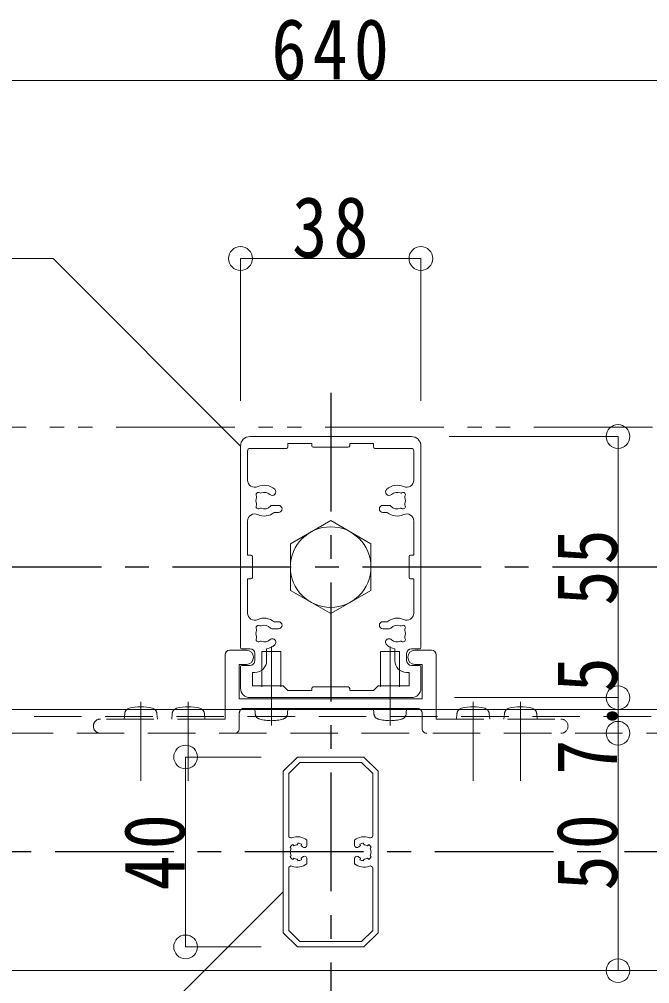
# Model space of a CAD drawing. Units: millimetres at full size, sheet at 1:5. Extents: x -1050 to 1050, y -742 to 742.
# Drawn here: x 303.5 to 436.3, y -239.5 to -36.4 of the extents above; entities that cross this region are included whole.
import ezdxf

# ---------------------------------------------------------------- set-up
doc = ezdxf.new("R2010")
doc.units = ezdxf.units.MM
doc.header["$LTSCALE"] = 5
for name, pattern in [('CHAIN1', [8, 5, -1, 1, -1]), ('DASHED2', [3, 2, -1]), ('DOUBLE_CHAIN1', [8.8, 5, -1, 0.6, -0.6, 0.6, -1])]:
    doc.linetypes.add(name, pattern=pattern)
doc.layers.add('0-0_通り芯', color=7, linetype='CHAIN1')
for name, color, linetype, lineweight in [('0-3_寸法', 54, 'Continuous', 20), ('0-4_手摺部材', 92, 'Continuous', 20), ('0-5_手すり子', 12, 'Continuous', 20), ('0-9_文字', 3, 'Continuous', 20), ('0-A_支柱', 6, 'Continuous', 20), ('0-B_足元', 4, 'Continuous', 20)]:
    doc.layers.add(name, color=color, linetype=linetype, lineweight=lineweight)
doc.styles.add('ＭＳ ゴシック', font='')
doc.styles.get('ＭＳ ゴシック').set_extended_font_data('MS Gothic')

# ---------------------------------------------------------------- blocks, each defined once
blk = doc.blocks.new('dimension_origin')
at = {"color": 0, "linetype": 'Continuous', "lineweight": -2}
blk.add_circle((0, 0), 1.25, dxfattribs=at)

msp = doc.modelspace()

# ---------------------------------------------------------------- linework, layer by layer
at = {"layer": '0-0_通り芯'}
for p, q in [((369.131, -115.071), (369.131, -511.793)), ((760.835, -151.793), (-225.869, -151.793)), ((616.059, -211.793), (129.043, -211.793))]:
    msp.add_line(p, q, dxfattribs=at)
at = {"layer": '0-3_寸法'}
for p, q in [((49.131, -49.293), (689.131, -49.293)), ((350.131, -86.793), (350.131, -116.802)), ((388.131, -86.793), (350.131, -86.793)), ((388.131, -86.793), (388.131, -116.802)), ((394.103, -124.293), (429.667, -124.293)), ((429.667, -124.293), (429.667, -179.293)), ((395.219, -179.293), (429.667, -179.293)), ((429.667, -179.293), (429.667, -186.793)), ((429.667, -186.793), (429.667, -236.793)), ((354.476, -191.793), (338.566, -191.793)), ((338.566, -231.793), (338.566, -191.793)), ((354.476, -231.793), (338.566, -231.793))]:
    msp.add_line(p, q, dxfattribs=at)
at = {"layer": '0-4_手摺部材', "linetype": 'DOUBLE_CHAIN1'}
msp.add_line((700.954, -122.293), (37.309, -122.293), dxfattribs=at)
at = {"layer": '0-4_手摺部材'}
for p, q in [((365.631, -124.293), (372.631, -124.293)), ((346.881, -181.793), (346.881, -170.293)), ((347.881, -169.293), (351.381, -169.293)), ((354.631, -169.543), (358.631, -169.543)), ((354.631, -177.043), (354.631, -169.543)), ((358.631, -177.043), (358.631, -169.543)), ((379.631, -177.043), (379.631, -169.543)), ((383.631, -169.543), (379.631, -169.543)), ((383.631, -177.043), (383.631, -169.543)), ((390.381, -169.293), (386.881, -169.293)), ((391.381, -181.793), (391.381, -170.293)), ((349.881, -172.293), (349.881, -179.543)), ((351.381, -172.293), (349.881, -172.293)), ((386.881, -172.293), (388.381, -172.293)), ((388.381, -172.293), (388.381, -179.543)), ((349.881, -179.543), (388.381, -179.543)), ((580.631, -181.793), (157.631, -181.793)), ((350.881, -181.543), (387.381, -181.543)), ((157.631, -236.793), (580.631, -236.793))]:
    msp.add_line(p, q, dxfattribs=at)
at = {"layer": '0-4_手摺部材', "linetype": 'CHAIN1'}
for p, q in [((356.631, -185.143), (356.631, -168.543)), ((381.631, -185.143), (381.631, -168.543)), ((329.131, -180.193), (329.131, -196.793)), ((339.131, -180.193), (339.131, -196.793)), ((399.131, -180.193), (399.131, -196.793)), ((409.131, -180.193), (409.131, -196.793))]:
    msp.add_line(p, q, dxfattribs=at)
at = {"layer": '0-4_手摺部材', "linetype": 'DASHED2'}
for p, q in [((325.729, -182.674), (325.631, -183.793)), ((332.533, -182.674), (332.631, -183.793)), ((335.729, -182.674), (335.631, -183.793)), ((342.533, -182.674), (342.631, -183.793)), ((346.881, -183.793), (346.881, -181.793)), ((349.881, -182.543), (349.881, -185.793)), ((353.229, -182.662), (353.131, -181.543)), ((353.131, -181.543), (360.131, -181.543)), ((360.033, -182.662), (360.131, -181.543)), ((378.229, -182.662), (378.131, -181.543)), ((378.131, -181.543), (385.131, -181.543)), ((385.033, -182.662), (385.131, -181.543)), ((388.381, -182.543), (388.381, -185.793)), ((391.381, -183.793), (391.381, -181.793)), ((395.729, -182.674), (395.631, -183.793)), ((402.533, -182.674), (402.631, -183.793)), ((405.729, -182.674), (405.631, -183.793)), ((412.533, -182.674), (412.631, -183.793)), ((156.631, -183.293), (580.631, -183.293)), ((346.881, -183.793), (320.631, -183.793)), ((391.381, -183.793), (417.981, -183.793)), ((580.631, -186.793), (156.631, -186.793))]:
    msp.add_line(p, q, dxfattribs=at)
at = {"layer": '0-4_手摺部材'}
for centre, radius, start, end in [((347.881, -170.293), 1, 90, 180), ((351.381, -170.793), 1.5, 270.00004, 89.99996), ((386.881, -170.793), 1.5, 90, 270), ((390.381, -170.293), 1, 0, 90), ((327.024, -182.787), 1.3, 105.88083, 130.13489), ((329.131, -190.193), 9, 74.11915, 105.88085), ((331.238, -182.787), 1.3, 49.86507, 74.11918), ((337.024, -182.787), 1.3, 105.88083, 130.13489), ((339.131, -190.193), 9, 74.11915, 105.88085), ((341.238, -182.787), 1.3, 49.86507, 74.11918), ((350.881, -182.543), 1, 90.00005, 131.40962), ((387.381, -182.543), 1, 48.59041, 90), ((397.024, -182.787), 1.3, 105.88083, 130.13486), ((399.131, -190.193), 9, 74.11915, 105.88085), ((401.238, -182.787), 1.3, 49.8651, 74.11915), ((407.024, -182.787), 1.3, 105.88083, 130.13486), ((409.131, -190.193), 9, 74.11915, 105.88085), ((411.238, -182.787), 1.3, 49.8651, 74.11915)]:
    msp.add_arc(centre, radius, start, end, dxfattribs=at)
at = {"layer": '0-4_手摺部材', "linetype": 'DASHED2'}
for centre, radius, start, end in [((327.024, -182.787), 1.3, 130.13489, 174.99995), ((331.238, -182.787), 1.3, 5.00002, 49.86507), ((337.024, -182.787), 1.3, 130.13489, 174.99995), ((341.238, -182.787), 1.3, 5.00002, 49.86507), ((350.881, -182.543), 1, 131.40962, 180), ((354.524, -182.549), 1.3, 184.99997, 254.11918), ((358.738, -182.549), 1.3, 285.88083, 354.99995), ((379.524, -182.549), 1.3, 184.99997, 254.11918), ((383.738, -182.549), 1.3, 285.88083, 354.99995), ((387.381, -182.543), 1, 0, 48.59041), ((397.024, -182.787), 1.3, 130.13486, 174.99995), ((401.238, -182.787), 1.3, 5.00002, 49.8651), ((407.024, -182.787), 1.3, 130.13486, 174.99995), ((411.238, -182.787), 1.3, 5.00002, 49.8651), ((320.631, -185.293), 1.5, 90, 270.00004), ((356.631, -175.143), 9, 254.11915, 285.88085), ((381.631, -175.143), 9, 254.11915, 285.88085), ((417.631, -185.293), 1.5, 270, 90), ((348.881, -185.793), 1, 270.00005, 360), ((389.381, -185.793), 1, 180, 270)]:
    msp.add_arc(centre, radius, start, end, dxfattribs=at)
at = {"layer": '0-5_手すり子'}
for p, q in [((359.131, -194.793), (362.131, -191.793)), ((369.131, -191.793), (362.131, -191.793)), ((369.131, -191.793), (376.131, -191.793)), ((379.131, -194.793), (376.131, -191.793)), ((359.131, -211.793), (359.131, -194.793)), ((379.131, -211.793), (379.131, -194.793)), ((360.281, -208.348), (360.281, -195.269)), ((377.981, -208.348), (377.981, -195.269)), ((360.578, -210.788), (360.832, -211.043)), ((361.127, -210.239), (361.381, -210.494)), ((362.131, -210.293), (362.224, -209.945)), ((362.881, -210.494), (362.974, -210.146)), ((364.131, -210.313), (364.131, -209.295)), ((374.131, -210.313), (374.131, -209.295)), ((375.381, -210.494), (375.288, -210.146)), ((376.131, -210.293), (376.038, -209.945)), ((377.136, -210.239), (376.881, -210.494)), ((377.685, -210.788), (377.43, -211.043)), ((359.131, -211.793), (359.131, -228.793)), ((360.578, -212.797), (360.832, -212.543)), ((361.127, -213.346), (361.381, -213.092)), ((362.881, -213.092), (362.974, -213.44)), ((364.131, -213.273), (364.131, -214.291)), ((374.131, -213.273), (374.131, -214.291)), ((375.381, -213.092), (375.288, -213.44)), ((377.136, -213.346), (376.881, -213.092)), ((377.685, -212.797), (377.43, -212.543)), ((379.131, -211.793), (379.131, -228.793)), ((360.281, -215.238), (360.281, -228.317)), ((362.131, -213.293), (362.224, -213.641)), ((376.131, -213.293), (376.038, -213.641)), ((377.981, -215.238), (377.981, -228.317)), ((359.131, -228.793), (362.131, -231.793)), ((379.131, -228.793), (376.131, -231.793)), ((369.131, -231.793), (362.131, -231.793)), ((369.131, -231.793), (376.131, -231.793))]:
    msp.add_line(p, q, dxfattribs=at)
for points in [[(369.131, -192.943), (362.608, -192.943), (360.281, -195.269)], [(369.131, -192.943), (375.655, -192.943), (377.981, -195.269)], [(369.131, -230.643), (362.608, -230.643), (360.281, -228.317)], [(369.131, -230.643), (375.655, -230.643), (377.981, -228.317)]]:
    msp.add_lwpolyline(points, dxfattribs=at)
for centre, radius, start, end in [((360.781, -208.348), 0.5, 180, 291.39927), ((362.131, -211.793), 3.2, 51.31782, 111.39927), ((376.131, -211.793), 3.2, 68.60073, 128.68218), ((377.481, -208.348), 0.5, 248.60073, 360), ((362.131, -211.793), 1.85, 122.88624, 147.11376), ((362.131, -211.793), 1.5, 150, 180), ((362.131, -211.793), 1.5, 90, 119.99999), ((362.131, -211.793), 1.85, 62.88626, 87.11375), ((362.131, -211.793), 1.5, 45.83179, 60.00001), ((363.569, -210.313), 0.563, 225.83179, 360), ((374.694, -210.313), 0.563, 180, 314.16821), ((376.131, -211.793), 1.5, 119.99999, 134.16821), ((376.131, -211.793), 1.85, 92.88625, 117.11374), ((376.131, -211.793), 1.5, 60.00001, 90), ((376.131, -211.793), 1.85, 32.88624, 57.11376), ((376.131, -211.793), 1.5, 0, 30), ((362.131, -211.793), 1.85, 212.88624, 237.11376), ((362.131, -211.793), 1.5, 180, 210), ((362.131, -211.793), 1.5, 240.00001, 270), ((362.131, -211.793), 1.5, 299.99999, 314.16821), ((363.569, -213.273), 0.563, 0, 134.16821), ((374.694, -213.273), 0.563, 45.83179, 180), ((376.131, -211.793), 1.5, 225.83179, 240.00001), ((376.131, -211.793), 1.5, 270, 299.99999), ((376.131, -211.793), 1.85, 302.88624, 327.11376), ((376.131, -211.793), 1.5, 330, 360), ((360.781, -215.238), 0.5, 68.60073, 180), ((362.131, -211.793), 3.2, 248.60073, 308.68218), ((362.131, -211.793), 1.85, 272.88625, 297.11374), ((376.131, -211.793), 3.2, 231.31782, 291.39927), ((376.131, -211.793), 1.85, 242.88626, 267.11375), ((377.481, -215.238), 0.5, 0, 111.39927)]:
    msp.add_arc(centre, radius, start, end, dxfattribs=at)
at = {"layer": '0-9_文字'}
for points in [[(350.131, -126.293), (310.631, -86.793), (202.082, -86.793)], [(359.131, -220.172), (305.01, -274.293), (173.76, -274.293)]]:
    msp.add_lwpolyline(points, dxfattribs=at)
at = {"layer": '0-A_支柱'}
for p, q in [((386.131, -124.293), (352.131, -124.293)), ((365.131, -125.793), (365.131, -126.243)), ((373.131, -125.793), (373.131, -126.243)), ((373.131, -125.793), (378.131, -125.793)), ((378.131, -126.493), (378.131, -125.793)), ((350.131, -126.293), (350.131, -168.693)), ((351.631, -133.485), (351.631, -127.293)), ((359.831, -126.793), (352.131, -126.793)), ((365.431, -126.543), (372.831, -126.543)), ((378.431, -126.793), (386.131, -126.793)), ((386.631, -133.485), (386.631, -127.293)), ((388.131, -168.693), (388.131, -126.293)), ((356.808, -138.793), (358.131, -138.793)), ((381.454, -138.793), (380.131, -138.793)), ((351.631, -149.293), (351.631, -142.101)), ((357.208, -140.293), (358.131, -140.293)), ((381.055, -140.293), (380.131, -140.293)), ((386.631, -149.293), (386.631, -142.101)), ((351.631, -149.293), (352.331, -149.293)), ((352.631, -149.593), (352.631, -153.993)), ((385.631, -149.593), (385.631, -153.993)), ((386.631, -149.293), (385.931, -149.293)), ((351.631, -154.293), (352.331, -154.293)), ((351.631, -161.485), (351.631, -154.293)), ((386.631, -154.293), (385.931, -154.293)), ((386.631, -161.485), (386.631, -154.293)), ((357.208, -163.293), (358.131, -163.293)), ((381.055, -163.293), (380.131, -163.293)), ((356.808, -164.793), (358.131, -164.793)), ((381.454, -164.793), (380.131, -164.793)), ((352.131, -168.993), (350.431, -168.993)), ((353.131, -171.493), (353.131, -169.993)), ((355.631, -171.493), (355.631, -169.004)), ((382.631, -171.493), (382.631, -169.004)), ((385.131, -171.493), (385.131, -169.993)), ((386.131, -168.993), (387.831, -168.993)), ((350.431, -172.493), (352.131, -172.493)), ((387.831, -172.493), (386.131, -172.493)), ((350.131, -172.793), (350.131, -177.293)), ((352.631, -173.993), (353.131, -173.993)), ((352.631, -176.793), (352.631, -173.993)), ((385.631, -173.993), (385.131, -173.993)), ((385.631, -176.793), (385.631, -173.993)), ((388.131, -177.293), (388.131, -172.793)), ((352.631, -176.793), (359.131, -176.793)), ((360.131, -177.793), (359.131, -176.793)), ((360.131, -177.793), (365.131, -177.793)), ((365.131, -177.793), (365.131, -177.343)), ((365.431, -177.043), (372.831, -177.043)), ((373.131, -177.793), (373.131, -177.343)), ((373.131, -177.793), (378.131, -177.793)), ((378.131, -177.793), (379.131, -176.793)), ((385.631, -176.793), (379.131, -176.793)), ((352.131, -179.293), (386.131, -179.293))]:
    msp.add_line(p, q, dxfattribs=at)
msp.add_lwpolyline([(360.131, -126.493), (360.131, -125.793), (365.131, -125.793)], dxfattribs=at)
for centre, radius, start, end in [((352.131, -126.293), 2, 90, 180), ((386.131, -126.293), 2, 0, 90), ((352.131, -127.293), 0.5, 90, 180), ((359.831, -126.493), 0.3, 270, 360), ((365.431, -126.243), 0.3, 180, 270), ((372.831, -126.243), 0.3, 270, 360), ((378.431, -126.493), 0.3, 180, 270), ((386.131, -127.293), 0.5, 0, 90), ((353.131, -133.485), 1.5, 180, 294.90106), ((385.131, -133.485), 1.5, 245.09894, 360), ((353.894, -136.555), 0.5, 55.28656, 214.71344), ((355.131, -137.793), 3.25, 47.4576, 114.90106), ((355.131, -137.793), 1.75, 47.4576, 112.4201), ((356.822, -135.951), 0.75, 227.4576, 47.4576), ((381.441, -135.951), 0.75, 132.5424, 312.5424), ((383.131, -137.793), 3.25, 65.09894, 132.5424), ((383.131, -137.793), 1.75, 67.5799, 132.5424), ((384.369, -136.555), 0.5, 325.28656, 124.71344), ((355.131, -137.793), 1.75, 157.5799, 202.4201), ((353.236, -137.011), 0.3, 337.5799, 34.71344), ((354.349, -135.898), 0.3, 235.28656, 292.4201), ((383.913, -135.898), 0.3, 247.5799, 304.71344), ((385.026, -137.011), 0.3, 145.28656, 202.4201), ((383.131, -137.793), 1.75, 337.5799, 22.4201), ((353.894, -139.03), 0.5, 145.28656, 304.71344), ((353.236, -138.575), 0.3, 325.28656, 22.4201), ((354.349, -139.688), 0.3, 67.5799, 124.71344), ((355.131, -137.793), 1.75, 247.5799, 318.18969), ((356.808, -139.293), 0.5, 90, 138.18969), ((358.131, -139.543), 0.75, 270, 90), ((380.131, -139.543), 0.75, 90, 270), ((381.454, -139.293), 0.5, 41.81031, 90), ((383.131, -137.793), 1.75, 221.81031, 292.4201), ((383.913, -139.688), 0.3, 55.28656, 112.4201), ((384.369, -139.03), 0.5, 235.28656, 34.71344), ((385.026, -138.575), 0.3, 157.5799, 214.71344), ((353.131, -142.101), 1.5, 65.09894, 180), ((355.131, -137.793), 3.25, 245.09894, 309.71514), ((383.131, -137.793), 3.25, 230.28486, 294.90106), ((385.131, -142.101), 1.5, 0, 114.90106), ((352.331, -149.593), 0.3, 0, 90), ((385.931, -149.593), 0.3, 90, 180), ((352.331, -153.993), 0.3, 270, 360), ((385.931, -153.993), 0.3, 180, 270), ((353.131, -161.485), 1.5, 180, 294.90106), ((385.131, -161.485), 1.5, 245.09894, 360), ((353.894, -164.555), 0.5, 55.28656, 214.71344), ((355.131, -165.793), 3.25, 50.28486, 114.90106), ((354.349, -163.898), 0.3, 235.28656, 292.4201), ((355.131, -165.793), 1.75, 41.81031, 112.4201), ((358.131, -164.043), 0.75, 270, 90), ((380.131, -164.043), 0.75, 90, 270), ((383.131, -165.793), 3.25, 65.09894, 129.71514), ((383.131, -165.793), 1.75, 67.5799, 138.18969), ((383.913, -163.898), 0.3, 247.5799, 304.71344), ((384.369, -164.555), 0.5, 325.28656, 124.71344), ((355.131, -165.793), 1.75, 157.5799, 202.4201), ((353.236, -165.011), 0.3, 337.5799, 34.71344), ((353.236, -166.575), 0.3, 325.28656, 22.4201), ((356.808, -164.293), 0.5, 221.81031, 270), ((381.454, -164.293), 0.5, 270, 318.18969), ((385.026, -165.011), 0.3, 145.28656, 202.4201), ((385.026, -166.575), 0.3, 157.5799, 214.71344), ((383.131, -165.793), 1.75, 337.5799, 22.4201), ((353.894, -167.03), 0.5, 145.28656, 304.71344), ((354.349, -167.688), 0.3, 67.5799, 124.71344), ((355.131, -165.793), 1.75, 247.5799, 312.5424), ((355.131, -165.793), 3.25, 278.84988, 312.5424), ((356.822, -167.635), 0.75, 312.5424, 132.5424), ((381.441, -167.635), 0.75, 47.4576, 227.4576), ((383.131, -165.793), 3.25, 227.4576, 261.15012), ((383.131, -165.793), 1.75, 227.4576, 292.4201), ((383.913, -167.688), 0.3, 55.28656, 112.4201), ((384.369, -167.03), 0.5, 235.28656, 34.71344), ((350.431, -168.693), 0.3, 180, 270), ((352.131, -169.993), 1, 0, 90), ((386.131, -169.993), 1, 90, 180), ((387.831, -168.693), 0.3, 270, 360), ((350.431, -172.793), 0.3, 90, 180), ((352.131, -171.493), 1, 270, 360), ((353.131, -171.493), 2.5, 270, 360), ((385.131, -171.493), 2.5, 180, 270), ((386.131, -171.493), 1, 180, 270), ((387.831, -172.793), 0.3, 0, 90), ((352.131, -177.293), 2, 180, 270), ((365.431, -177.343), 0.3, 90, 180), ((372.831, -177.343), 0.3, 0, 90), ((386.131, -177.293), 2, 270, 360)]:
    msp.add_arc(centre, radius, start, end, dxfattribs=at)
at = {"layer": '0-B_足元'}
msp.add_lwpolyline([(369.131, -161.593), (377.618, -156.693), (377.618, -146.893), (369.131, -141.993), (360.644, -146.893), (360.644, -156.693)], close=True, dxfattribs=at)
msp.add_circle((369.131, -151.793), 8.487, dxfattribs=at)

# ---------------------------------------------------------------- block references
at = {"layer": '0-3_寸法', "xscale": 2, "yscale": 2}
for p, rotation in [((350.131, -86.793), 180), ((429.667, -124.293), 90), ((429.667, -179.293), 270), ((429.667, -179.293), 90), ((429.667, -186.793), 270), ((429.667, -186.793), 90), ((338.566, -191.793), 90), ((338.566, -231.793), 270), ((429.667, -236.793), 270)]:
    msp.add_blockref('dimension_origin', p, dxfattribs=dict(at, rotation=rotation))
msp.add_blockref('dimension_origin', (388.131, -86.793), dxfattribs=at)

# ---------------------------------------------------------------- texts
at = {"layer": '0-3_寸法', "char_height": 12.83, "attachment_point": 7, "style": 'ＭＳ ゴシック'}
for s, insert in [('\\T1.17;\\W0.85;640', (356.631, -49.293)), ('\\T1.17;\\W0.85;38', (361.006, -86.793))]:
    msp.add_mtext(s, dxfattribs=dict(at, insert=insert))
at = {"layer": '0-3_寸法', "char_height": 12.83, "attachment_point": 7, "rotation": 90, "style": 'ＭＳ ゴシック'}
for s, insert in [('\\T1.17;\\W0.85;55', (429.667, -159.918)), ('\\T1.17;\\W0.85;7.5', (429.667, -195.543)), ('\\T1.17;\\W0.85;40', (338.566, -219.918)), ('\\T1.17;\\W0.85;50', (429.667, -219.918))]:
    msp.add_mtext(s, dxfattribs=dict(at, insert=insert))

doc.saveas('drawing.dxf')
